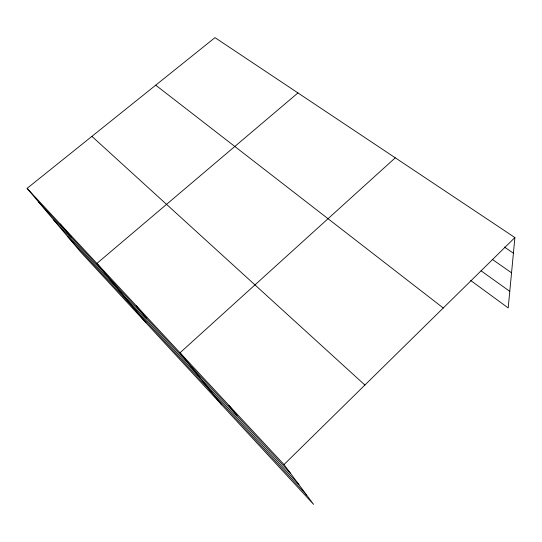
<?xml version="1.0" encoding="UTF-8"?>
<svg xmlns="http://www.w3.org/2000/svg" width="542" height="542" viewBox="0 0 542 542"><rect width="100%" height="100%" fill="white"/><g stroke="black" fill="none" stroke-linecap="round" stroke-linejoin="round"><path stroke-width="0.81" d="M27.1 188.338L284.001 464.569L313.561 504.365L80.521 251.854L27.1 188.338L214.998 37.635L514.9 237.559L508.193 307.924L470.686 280.492M284.001 464.569L514.9 237.559M395.267 157.81L180.032 352.774L221.753 404.888M297.944 92.933L96.916 263.412L145.947 322.747M504.392 247.05L513.409 253.189M492.278 259.354L511.54 272.816M481.066 270.804L509.771 291.359M155.723 85.182L443.261 307.992M91.896 136.367L364.901 385.037M38.685 202.112L290.641 473.505M53.448 219.673L298.913 484.643M67.642 236.542L306.677 495.09M60.291 224.029L71.517 237.484M136.279 305.729L146.374 318.107M228.948 405.369L237.064 415.789"/></g></svg>
